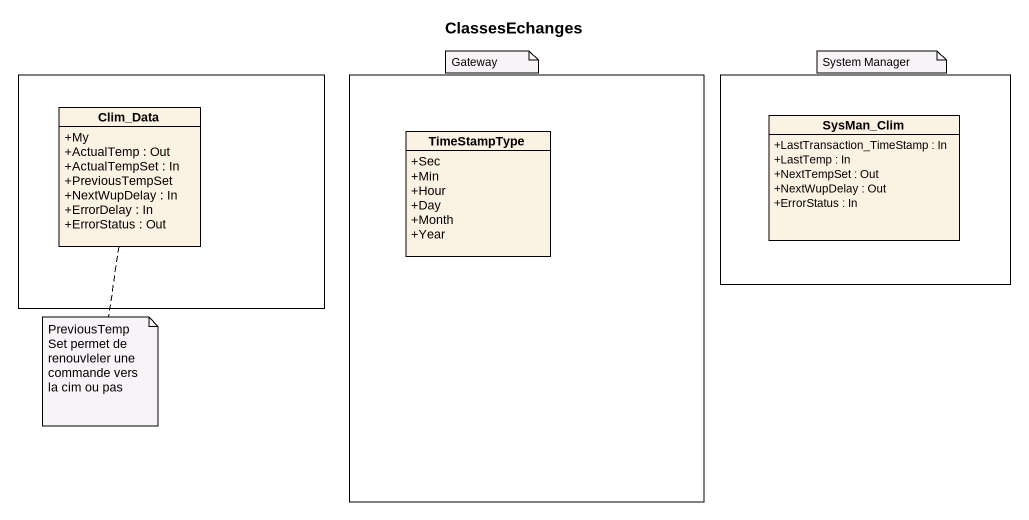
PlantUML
@startuml
title ClassesEchanges
hide circle
hide empty members
skinparam classAttributeIconSize 0
rectangle " " as rectangle1 {
  class Clim_Data {
    +My
    +ActualTemp : Out
    +ActualTempSet : In
    +PreviousTempSet
    +NextWupDelay : In
    +ErrorDelay : In
    +ErrorStatus : Out
  }
}
rectangle " " as rectangle2 {
  class TimeStampType {
    +Sec
    +Min
    +Hour
    +Day
    +Month
    +Year
  }
}
rectangle " " as rectangle3 {
  class SysMan_Clim {
    +LastTransaction_TimeStamp : In
    +LastTemp : In
    +NextTempSet : Out
    +NextWupDelay : Out
    +ErrorStatus : In
  }
}
note as N1
  Gateway
end note
note as N2
  System Manager
end note
note bottom of Clim_Data : PreviousTempSet permet de renouvleler une commande vers la cim ou pas
@enduml
